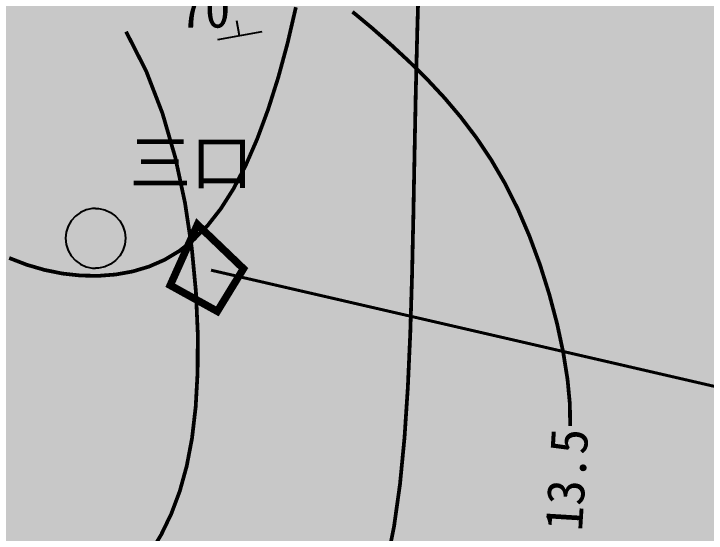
# Model space of a CAD drawing. Extents: x 13788 to 14373, y 59028 to 59855.
# Drawn here: x 14106.71 to 14152.83, y 59332.59 to 59367.15 of the extents above; entities that cross this region are included whole.
import ezdxf

# ---------------------------------------------------------------- set-up
doc = ezdxf.new("R2010")
doc.units = 0
doc.header["$LTSCALE"] = 0.5
doc.header["$MEASUREMENT"] = 0
doc.layers.get('0').update_dxf_attribs({"color": 6})
for name, color, linetype in [('TREE_LAYER', 7, 'Continuous'), ('三口采矿权', 5, 'Continuous'), ('地名', 7, 'Continuous'), ('地层产状', 7, 'Continuous'), ('填色', 6, 'Continuous'), ('异常WL', 7, 'Continuous'), ('异常WT', 7, 'Continuous'), ('矿点WT', 7, 'Continuous')]:
    doc.layers.add(name, color=color, linetype=linetype)
doc.styles.add('HZTXT', font='', dxfattribs={"height": 1})
doc.styles.get("Standard").update_dxf_attribs({"font": ''})
doc.styles.get('HZTXT').set_extended_font_data('SimSun')
doc.styles.get('Standard').set_extended_font_data('SimSun')

# ---------------------------------------------------------------- blocks, each defined once
blk = doc.blocks.new('279')
at = {"true_color": 0xd70065}
blk.add_hatch(color=232, dxfattribs=at).paths.add_polyline_path([(-0.001231, 0.49567), (0.050142, 0.495571), (0.152115, 0.473896), (0.247353, 0.431494), (0.331693, 0.370216), (0.401451, 0.292743), (0.453576, 0.202459), (0.485791, 0.103311), (0.496688, -0.000369), (0.496688, -0.000369), (0.485791, -0.104049), (0.453576, -0.203197), (0.401451, -0.293481), (0.331693, -0.370954), (0.247353, -0.432231), (0.152115, -0.474634), (0.050142, -0.496309), (-0.001129, -0.496396), (-0.001129, -0.496396), (-0.054109, -0.496309), (-0.156081, -0.474634), (-0.251319, -0.432231), (-0.33566, -0.370954), (-0.405417, -0.293481), (-0.457543, -0.203197), (-0.489758, -0.104049), (-0.500655, -0.000369), (-0.489758, 0.103311), (-0.457543, 0.202459), (-0.405417, 0.292743), (-0.33566, 0.370216), (-0.251319, 0.431494), (-0.156081, 0.473896), (-0.054109, 0.495571), (-0.001231, 0.49567)])
at = {"color": 18, "true_color": 0x000000}
for points in [[(-0.001231, 0.49567), (-0.054109, 0.495571), (-0.156081, 0.473896), (-0.251319, 0.431494), (-0.33566, 0.370216), (-0.405417, 0.292743), (-0.457543, 0.202459), (-0.489758, 0.103311), (-0.500655, -0.000369), (-0.489758, -0.104049), (-0.457543, -0.203197), (-0.405417, -0.293481), (-0.33566, -0.370954), (-0.251319, -0.432231), (-0.156081, -0.474634), (-0.054109, -0.496309), (-0.001129, -0.496396)], [(-0.001231, 0.49567), (0.050142, 0.495571), (0.152115, 0.473896), (0.247353, 0.431494), (0.331693, 0.370216), (0.401451, 0.292743), (0.453576, 0.202459), (0.485791, 0.103311), (0.496688, -0.000369), (0.496688, -0.000369), (0.485791, -0.104049), (0.453576, -0.203197), (0.401451, -0.293481), (0.331693, -0.370954), (0.247353, -0.432231), (0.152115, -0.474634), (0.050142, -0.496309), (-0.001129, -0.496396)]]:
    blk.add_lwpolyline(points, dxfattribs=at)
blk = doc.blocks.new('SUB_BLK_520')
at = {"color": 0}
for points in [[(0.0003, -0.002), (0.0003, 0.098)], [(-0.1248, -0.002), (0.1254, -0.002)]]:
    blk.add_lwpolyline(points, dxfattribs=at)

msp = doc.modelspace()

# ---------------------------------------------------------------- hatches: boundary and pattern name
at = {"layer": '填色', "true_color": 0xf5e173}
h = msp.add_hatch(color=41, dxfattribs=at)
h.paths.add_polyline_path([(14239.999, 59800.002), (13799.999, 59800.002), (13799.999, 59040.002), (14239.999, 59040.002)])
h.paths.add_polyline_path([(14090.685, 59568.548), (14090.638, 59568.658), (14090.592, 59568.768), (14090.546, 59568.878), (14090.5, 59568.986), (14090.454, 59569.095), (14090.409, 59569.202), (14090.364, 59569.309), (14090.319, 59569.414), (14090.275, 59569.519), (14090.231, 59569.623), (14090.187, 59569.726), (14090.144, 59569.828), (14090.101, 59569.929), (14090.058, 59570.028), (14090.016, 59570.127), (14089.975, 59570.224), (14089.934, 59570.32), (14089.893, 59570.415), (14089.853, 59570.508), (14089.814, 59570.6), (14089.775, 59570.69), (14089.736, 59570.779), (14089.699, 59570.866), (14089.662, 59570.952), (14089.625, 59571.036), (14089.589, 59571.118), (14089.554, 59571.198), (14089.52, 59571.277), (14089.486, 59571.354), (14089.486, 59571.354), (14089.721, 59570.818), (14090.262, 59569.55), (14090.726, 59568.451), (14090.726, 59568.451), (14090.726, 59568.451)], flags=16)

# ---------------------------------------------------------------- linework, layer by layer
at = {"layer": 'TREE_LAYER', "color": 6, "const_width": 0.5, "elevation": -20.418}
msp.add_lwpolyline([(14122.006, 59350.191), (14120.266, 59347.353), (14117.128, 59349.086), (14118.942, 59353.126)], close=True, dxfattribs=at)
at = {"layer": 'TREE_LAYER', "color": 6, "const_width": 0.2}
msp.add_lwpolyline([(14119.847, 59350.091), (14162.15, 59340.335)], dxfattribs=at)
at = {"layer": '三口采矿权', "color": 3, "linetype": 'Continuous', "const_width": 0.08, "elevation": -20.418, "flags": 128}
msp.add_lwpolyline([(14122.006, 59350.191), (14120.266, 59347.353), (14117.128, 59349.086), (14118.942, 59353.126)], close=True, dxfattribs=at)
at = {"layer": '异常WL', "color": 210, "const_width": 0.25}
msp.add_lwpolyline([(14133.708, 59370.23), (14133.584, 59365.983), (14133.481, 59361.771), (14133.398, 59357.623), (14133.321, 59353.57), (14133.233, 59349.643), (14133.117, 59345.875), (14132.956, 59342.297), (14132.734, 59338.941), (14132.432, 59335.839), (14132.035, 59333.022), (14131.527, 59330.512)], dxfattribs=at)
at = {"layer": '异常WL', "color": 10, "const_width": 0.25}
msp.add_lwpolyline([(14125.498, 59367.59), (14124.946, 59365.207), (14124.328, 59362.93), (14123.65, 59360.791), (14122.921, 59358.822), (14122.15, 59357.054), (14121.344, 59355.512), (14120.502, 59354.187), (14119.623, 59353.067), (14118.706, 59352.136), (14117.749, 59351.379), (14116.751, 59350.781), (14115.711, 59350.329), (14114.626, 59350.007), (14113.499, 59349.803), (14112.337, 59349.713), (14111.152, 59349.735), (14109.955, 59349.866), (14108.757, 59350.106), (14107.568, 59350.452), (14106.4, 59350.903)], dxfattribs=at)
at = {"layer": '异常WL', "const_width": 0.25}
msp.add_lwpolyline([(14129.27, 59367.286), (14130.576, 59366.2), (14131.842, 59365.088), (14133.069, 59363.952), (14134.254, 59362.78), (14135.395, 59361.559), (14136.485, 59360.271), (14137.523, 59358.904), (14138.504, 59357.442), (14139.423, 59355.87), (14140.278, 59354.172), (14141.062, 59352.346), (14141.768, 59350.429), (14142.384, 59348.468), (14142.901, 59346.514), (14143.308, 59344.613), (14143.595, 59342.815), (14143.751, 59341.168), (14143.767, 59339.72)], dxfattribs=at)
at = {"layer": '异常WL', "color": 90, "const_width": 0.25}
msp.add_lwpolyline([(14114.187, 59365.963), (14115.525, 59363.341), (14116.613, 59360.524), (14117.468, 59357.578), (14118.112, 59354.573), (14118.562, 59351.574), (14118.84, 59348.649), (14118.963, 59345.866), (14118.951, 59343.292), (14118.822, 59340.979), (14118.58, 59338.911), (14118.227, 59337.06), (14117.766, 59335.393), (14117.199, 59333.882), (14116.529, 59332.496), (14115.757, 59331.204), (14114.887, 59329.975), (14113.922, 59328.788), (14112.867, 59327.645), (14111.73, 59326.558), (14110.518, 59325.539), (14109.238, 59324.599), (14107.897, 59323.749), (14106.503, 59323.002)], dxfattribs=at)

# ---------------------------------------------------------------- block references
at = {"layer": '地层产状', "xscale": -11.99999999998682, "yscale": 10.00000000000746, "zscale": 2, "rotation": 10.20170359840946}
msp.add_blockref('SUB_BLK_520', (14121.746, 59365.714), dxfattribs=at)
at = {"layer": '矿点WT', "xscale": 4, "yscale": 4}
msp.add_blockref('279', (14112.158, 59352.212), dxfattribs=at)

# ---------------------------------------------------------------- texts
at = {"layer": '地名', "style": 'HZTXT'}
msp.add_text('三口', height=3, dxfattribs=at).set_placement((14114.421, 59355.758))
at = {"layer": '地层产状', "style": 'HZTXT'}
msp.add_text('70', height=2.5, dxfattribs=at).set_placement((14117.732, 59366.231))
at = {"layer": '异常WT', "insert": (14144.601, 59332.683), "char_height": 2.5, "width": 8, "attachment_point": 7, "rotation": 86.4237}
msp.add_mtext('\\A1;13.5', dxfattribs=at)

doc.saveas('drawing.dxf')
